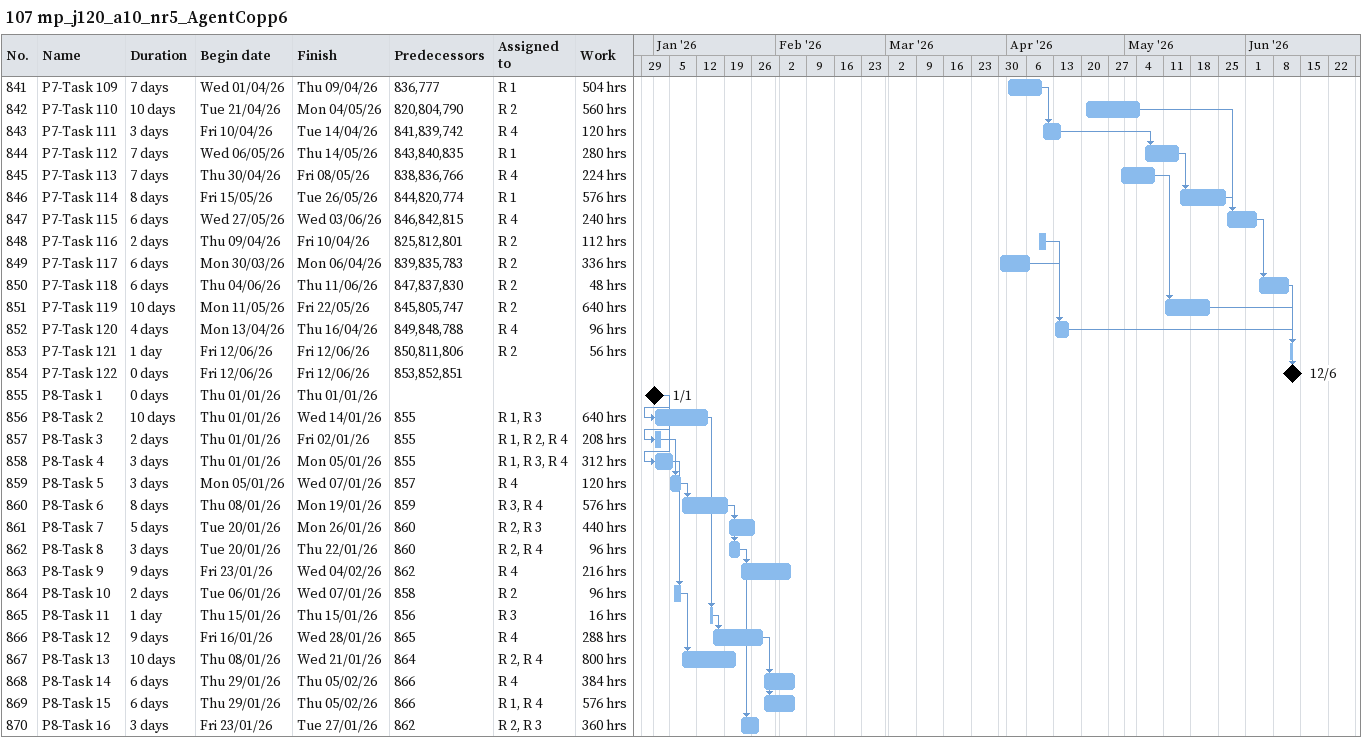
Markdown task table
107 mp_j120_a10_nr5_AgentCopp6

| ID | Task | Duration | Start | Finish | Predecessors | Resources | Work (h) |
|---|---|---|---|---|---|---|---|
| 841 | P7-Task 109 | 7d | 2026-04-01 | 2026-04-09 | 836, 777 | R 1 | 504 |
| 842 | P7-Task 110 | 10d | 2026-04-21 | 2026-05-04 | 820, 804, 790 | R 2 | 560 |
| 843 | P7-Task 111 | 3d | 2026-04-10 | 2026-04-14 | 841, 839, 742 | R 4 | 120 |
| 844 | P7-Task 112 | 7d | 2026-05-06 | 2026-05-14 | 843, 840, 835 | R 1 | 280 |
| 845 | P7-Task 113 | 7d | 2026-04-30 | 2026-05-08 | 838, 836, 766 | R 4 | 224 |
| 846 | P7-Task 114 | 8d | 2026-05-15 | 2026-05-26 | 844, 820, 774 | R 1 | 576 |
| 847 | P7-Task 115 | 6d | 2026-05-27 | 2026-06-03 | 846, 842, 815 | R 4 | 240 |
| 848 | P7-Task 116 | 2d | 2026-04-09 | 2026-04-10 | 825, 812, 801 | R 2 | 112 |
| 849 | P7-Task 117 | 6d | 2026-03-30 | 2026-04-06 | 839, 835, 783 | R 2 | 336 |
| 850 | P7-Task 118 | 6d | 2026-06-04 | 2026-06-11 | 847, 837, 830 | R 2 | 48 |
| 851 | P7-Task 119 | 10d | 2026-05-11 | 2026-05-22 | 845, 805, 747 | R 2 | 640 |
| 852 | P7-Task 120 | 4d | 2026-04-13 | 2026-04-16 | 849, 848, 788 | R 4 | 96 |
| 853 | P7-Task 121 | 1d | 2026-06-12 | 2026-06-12 | 850, 811, 806 | R 2 | 56 |
| 854 | P7-Task 122 | 0d | 2026-06-12 | 2026-06-12 | 853, 852, 851 |  |  |
| 855 | P8-Task 1 | 0d | 2026-01-01 | 2026-01-01 |  |  |  |
| 856 | P8-Task 2 | 10d | 2026-01-01 | 2026-01-14 | 855 | R 1, R 3 | 640 |
| 857 | P8-Task 3 | 2d | 2026-01-01 | 2026-01-02 | 855 | R 1, R 2, R 4 | 208 |
| 858 | P8-Task 4 | 3d | 2026-01-01 | 2026-01-05 | 855 | R 1, R 3, R 4 | 312 |
| 859 | P8-Task 5 | 3d | 2026-01-05 | 2026-01-07 | 857 | R 4 | 120 |
| 860 | P8-Task 6 | 8d | 2026-01-08 | 2026-01-19 | 859 | R 3, R 4 | 576 |
| 861 | P8-Task 7 | 5d | 2026-01-20 | 2026-01-26 | 860 | R 2, R 3 | 440 |
| 862 | P8-Task 8 | 3d | 2026-01-20 | 2026-01-22 | 860 | R 2, R 4 | 96 |
| 863 | P8-Task 9 | 9d | 2026-01-23 | 2026-02-04 | 862 | R 4 | 216 |
| 864 | P8-Task 10 | 2d | 2026-01-06 | 2026-01-07 | 858 | R 2 | 96 |
| 865 | P8-Task 11 | 1d | 2026-01-15 | 2026-01-15 | 856 | R 3 | 16 |
| 866 | P8-Task 12 | 9d | 2026-01-16 | 2026-01-28 | 865 | R 4 | 288 |
| 867 | P8-Task 13 | 10d | 2026-01-08 | 2026-01-21 | 864 | R 2, R 4 | 800 |
| 868 | P8-Task 14 | 6d | 2026-01-29 | 2026-02-05 | 866 | R 4 | 384 |
| 869 | P8-Task 15 | 6d | 2026-01-29 | 2026-02-05 | 866 | R 1, R 4 | 576 |
| 870 | P8-Task 16 | 3d | 2026-01-23 | 2026-01-27 | 862 | R 2, R 3 | 360 |
